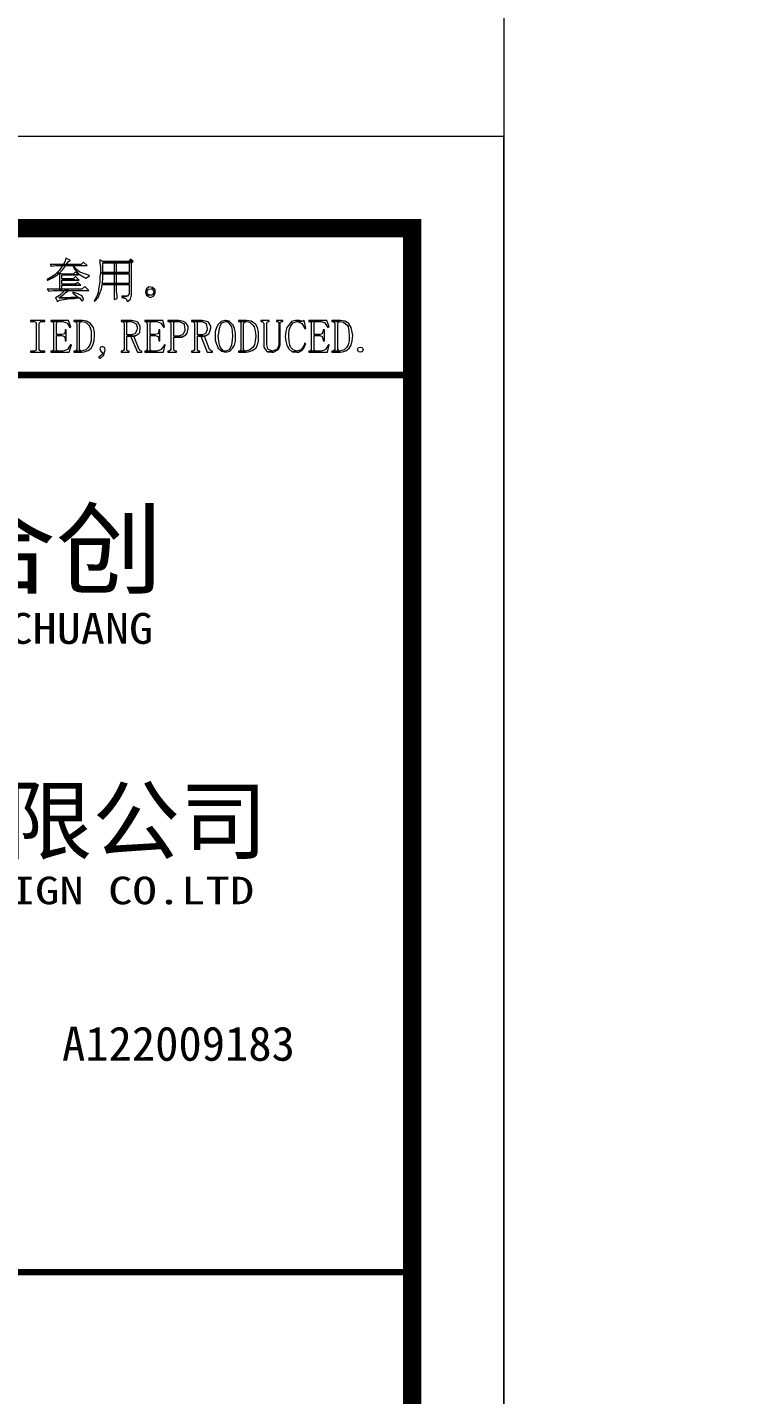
# Model space of a CAD drawing. Header units: millimetres. Extents: x 53009415 to 54059915, y 20499171 to 20796171.
# Drawn here: x 53206434 to 53225624, y 20613400 to 20650641 of the extents above; entities that cross this region are included whole.
import ezdxf

# ---------------------------------------------------------------- set-up
doc = ezdxf.new("R2010")
doc.units = ezdxf.units.MM
doc.header["$LTSCALE"] = 1000
doc.layers.add('PUB_TITLE', color=7, linetype='Continuous', lineweight=20)
doc.layers.add('ROAD', color=2, linetype='Continuous')
doc.styles.add('图标黑体', font='simhei.ttf', dxfattribs={"width": 0.7})
doc.styles.add('宋体', font='')
doc.styles.get('宋体').set_extended_font_data('宋体')

# ---------------------------------------------------------------- blocks, each defined once
blk = doc.blocks.new('a1')
at = {"layer": 'PUB_TITLE'}
blk.add_lwpolyline([(50422310, 18549330), (50506410, 18549330), (50506410, 18608730), (50422310, 18608730)], close=True, dxfattribs=at)
blk = doc.blocks.new('中联合创')
h = blk.add_hatch()
h.set_pattern_fill('ANSI31', color=140, scale=50, angle=359.98)
h.set_pattern_definition([(44.98, (-59145.75, -52060.4), (-56.107005, 56.14619), [])])
h.paths.add_polyline_path([(96680, -294568, 0.4142136), (95973, -294568), (90944, -299594, 0.4142136), (90943, -300333, 0.4142225), (91681, -300333), (95378, -296639, -0.6694398), (97426, -297493), (97410, -301633, 0.6694398), (97581, -301704), (100345, -298942, 0.4142136), (100345, -298235)])
h.paths.add_polyline_path([(95099, -298522, 0.6694398), (94587, -298309), (88195, -304696, 0.4142136), (88195, -305403), (90242, -307452, 0.4142136), (90949, -307452), (94731, -303673, 0.1980067), (95082, -302829)])
h = blk.add_hatch()
h.set_pattern_fill('ANSI31', color=152, scale=50)
h.set_pattern_definition([(45, (-59145.75, -52060.4), (-56.1266, 56.1266), [])])
h.paths.add_polyline_path([(102244, -298550, 0.4142136), (101537, -298550), (97756, -302329, 0.1980067), (97404, -303173), (97388, -307480, 0.6694398), (97900, -307693), (104291, -301306, 0.4142136), (104291, -300599)])
h.paths.add_polyline_path([(95076, -304369, 0.6694398), (94906, -304298), (92142, -307060, 0.4142136), (92142, -307767), (95806, -311434, 0.4142136), (96514, -311434), (102532, -305420, 0.4142136), (102532, -304681, 0.4142225), (101794, -304680), (97109, -309363, -0.6694398), (95061, -308509)])
at = {"color": 140}
for p, q in [((95973, -294568), (90944, -299594)), ((96680, -294568), (100345, -298235)), ((95378, -296639), (91681, -300333)), ((97426, -297493), (97410, -301633)), ((94587, -298309), (88195, -304696)), ((95099, -298522), (95082, -302829)), ((100345, -298942), (97581, -301704)), ((90943, -300333), (90943, -300333)), ((90949, -307452), (94731, -303673)), ((88195, -305403), (90242, -307452))]:
    blk.add_line(p, q, dxfattribs=at)
at = {"color": 152}
for p, q in [((101537, -298550), (97756, -302329)), ((104291, -300599), (102244, -298550)), ((97900, -307693), (104291, -301306)), ((97388, -307480), (97404, -303173)), ((92142, -307060), (94906, -304298)), ((95061, -308509), (95076, -304369)), ((97109, -309363), (101794, -304680)), ((96514, -311434), (102532, -305420)), ((101543, -305669), (101543, -305669)), ((95806, -311434), (92142, -307767))]:
    blk.add_line(p, q, dxfattribs=at)
at = {"color": 140}
for centre, radius, start, end in [((96326, -294921), 500, 44.98059, 134.98059), ((96226, -297488), 1200, 359.78089, 134.98059), ((94799, -298521), 300, 359.78089, 134.98059), ((99991, -298589), 500, 314.98059, 44.98059), ((91313, -299963), 522, 134.98059, 224.98059), ((91313, -299964), 522, 224.98059, 314.98059), ((97510, -301633), 100, 179.78089, 314.98059), ((93882, -302824), 1200, 314.98059, 359.78089), ((88549, -305050), 500, 134.98059, 224.98059), ((90596, -307098), 500, 224.98059, 314.98059)]:
    blk.add_arc(centre, radius, start, end, dxfattribs=at)
at = {"color": 152}
for centre, radius, start, end in [((101891, -298904), 500, 44.98059, 134.98059), ((103938, -300952), 500, 314.98059, 44.98059), ((98604, -303178), 1200, 134.98059, 179.78089), ((94976, -304369), 100, 359.78089, 134.98059), ((102163, -305050), 522, 44.98059, 134.98059), ((102163, -305050), 522, 314.98059, 44.98059), ((92495, -307413), 500, 134.98059, 224.98059), ((97688, -307481), 300, 179.78089, 314.98059), ((96261, -308514), 1200, 179.78089, 314.98059), ((96160, -311081), 500, 224.98059, 314.98059)]:
    blk.add_arc(centre, radius, start, end, dxfattribs=at)
at = {"layer": 'PUB_TITLE', "style": '图标黑体'}
for s, height, width, p in [('中联合创', 6000, 1.06, (109801, -304400)), ('ZHONGLIANHECHUANG', 2500, 1.15, (110471, -309084))]:
    blk.add_text(s, height=height, dxfattribs=dict(at, width=width)).set_placement(p)
blk = doc.blocks.new('2015AACI_TQ_A3')
at = {"layer": 'PUB_TITLE'}
for points in [[(-6000, 27900), (0, 27900), (0, 28700), (-6000, 28700)], [(-6000, 0), (0, 0), (0, 28700), (-6000, 28700)], [(-6000, 27900), (0, 27900), (0, 23012.6), (-6000, 23012.6)]]:
    blk.add_lwpolyline(points, close=True, dxfattribs=at)
at = {"layer": 'PUB_TITLE', "lineweight": 0}
for points in [[(-1886.9, 28537.1), (-1890.1, 28521.4), (-1899.5, 28502.5), (-1883.8, 28502.5), (-1871.2, 28518.3), (-1861.8, 28524.6)], [(-1701.3, 28527.7), (-1701.3, 28527.7), (-1701.3, 28512), (-1698.1, 28486.8), (-1698.1, 28455.3), (-1610, 28458.5), (-1685.5, 28458.5), (-1685.5, 28512), (-1622.6, 28512), (-1610, 28512), (-1540.8, 28512), (-1518.7, 28518.3), (-1685.5, 28518.3)], [(-1534.5, 28530.9), (-1543.9, 28518.3), (-1685.5, 28518.3), (-1518.7, 28518.3)], [(-1937.3, 28455.3), (-1946.7, 28445.9), (-1965.6, 28433.3), (-1987.6, 28420.7), (-1987.6, 28417.6), (-1984.5, 28417.6), (-1962.5, 28427), (-1940.4, 28439.6), (-1921.6, 28455.3)], [(-1789.4, 28515.1), (-1802, 28502.5), (-1883.8, 28502.5), (-1899.5, 28502.5), (-1971.9, 28502.5), (-1965.6, 28493.1), (-1940.4, 28496.2), (-1902.7, 28496.2), (-1846, 28496.2), (-1770.5, 28496.2)], [(-1902.7, 28496.2), (-1905.8, 28493.1), (-1921.6, 28471.1), (-1937.3, 28455.3), (-1921.6, 28455.3), (-1921.6, 28367.2), (-1909, 28367.2), (-1909, 28389.2), (-1805.1, 28389.2), (-1909, 28395.5), (-1909, 28417.6), (-1814.6, 28417.6), (-1909, 28423.9), (-1909, 28445.9), (-1817.7, 28445.9), (-1905.8, 28449), (-1921.6, 28455.3), (-1918.4, 28458.5), (-1902.7, 28474.2), (-1886.9, 28496.2), (-1849.2, 28496.2)], [(-1833.4, 28461.6), (-1846, 28449), (-1905.8, 28449), (-1817.7, 28445.9)], [(-1846, 28496.2), (-1902.7, 28496.2), (-1849.2, 28496.2), (-1839.7, 28477.4), (-1820.8, 28458.5), (-1817.7, 28452.2), (-1798.8, 28439.6), (-1776.8, 28427), (-1776.8, 28427), (-1757.9, 28439.6), (-1757.9, 28442.7), (-1757.9, 28442.7), (-1779.9, 28449), (-1805.1, 28458.5), (-1811.4, 28461.6), (-1830.3, 28477.4)], [(-1698.1, 28455.3), (-1701.3, 28436.4), (-1701.3, 28408.1), (-1704.4, 28386.1), (-1707.6, 28367.2), (-1710.7, 28348.3), (-1720.1, 28326.3), (-1732.7, 28304.3), (-1729.6, 28301.1), (-1726.4, 28304.3), (-1710.7, 28323.2), (-1701.3, 28345.2), (-1691.8, 28367.2), (-1688.7, 28392.4), (-1622.6, 28392.4), (-1610, 28392.4), (-1540.8, 28392.4), (-1610, 28398.7), (-1688.7, 28398.7), (-1688.7, 28398.7), (-1685.5, 28420.7), (-1685.5, 28452.2), (-1622.6, 28452.2)], [(-1518.7, 28518.3), (-1540.8, 28512), (-1540.8, 28458.5), (-1610, 28458.5), (-1698.1, 28455.3), (-1622.6, 28452.2), (-1540.8, 28452.2), (-1540.8, 28398.7), (-1610, 28398.7), (-1540.8, 28392.4), (-1540.8, 28342), (-1550.2, 28329.4), (-1553.3, 28329.4), (-1581.7, 28323.2), (-1559.6, 28316.9), (-1550.2, 28301.1), (-1534.5, 28313.7), (-1528.2, 28335.7), (-1528.2, 28508.8)], [(-1622.6, 28452.2), (-1622.6, 28398.7), (-1688.7, 28398.7), (-1610, 28398.7), (-1610, 28452.2), (-1540.8, 28452.2)], [(-1610, 28512), (-1622.6, 28512), (-1622.6, 28458.5), (-1685.5, 28458.5), (-1610, 28458.5)], [(-1783.1, 28382.9), (-1798.8, 28367.2), (-1909, 28367.2), (-1921.6, 28367.2), (-1987.6, 28367.2), (-1978.2, 28357.8), (-1953, 28360.9), (-1896.4, 28360.9), (-1871.2, 28360.9), (-1761.1, 28360.9)], [(-1833.4, 28436.4), (-1846, 28423.9), (-1909, 28423.9), (-1814.6, 28417.6)], [(-1820.8, 28405), (-1833.4, 28395.5), (-1909, 28395.5), (-1805.1, 28389.2)], [(-1610, 28392.4), (-1622.6, 28392.4), (-1622.6, 28386.1), (-1622.6, 28367.2), (-1622.6, 28342), (-1622.6, 28310.6), (-1606.8, 28316.9), (-1606.8, 28316.9), (-1606.8, 28332.6), (-1610, 28357.8)], [(-1433.8, 28379.8), (-1449.5, 28367.2), (-1452.6, 28351.5), (-1446.3, 28332.6), (-1433.8, 28335.7), (-1446.3, 28351.5), (-1436.9, 28367.2), (-1418, 28370.4), (-1414.9, 28376.7)], [(-1871.2, 28360.9), (-1896.4, 28360.9), (-1905.8, 28348.3), (-1921.6, 28332.6), (-1921.6, 28332.6), (-1943.6, 28320), (-1931, 28301.1), (-1918.4, 28307.4), (-1890.1, 28313.7), (-1886.9, 28313.7), (-1864.9, 28316.9), (-1842.9, 28316.9), (-1924.7, 28320), (-1915.3, 28326.3), (-1896.4, 28342), (-1890.1, 28348.3)], [(-1886.9, 28320), (-1924.7, 28320), (-1842.9, 28316.9), (-1811.4, 28320)], [(-1849.2, 28351.5), (-1849.2, 28348.3), (-1833.4, 28335.7), (-1817.7, 28323.2), (-1820.8, 28323.2), (-1836.6, 28323.2), (-1858.6, 28323.2), (-1886.9, 28320), (-1811.4, 28320), (-1798.8, 28304.3), (-1789.4, 28310.6), (-1789.4, 28313.7), (-1798.8, 28332.6), (-1802, 28332.6), (-1820.8, 28342)], [(-1581.7, 28329.4), (-1581.7, 28323.2), (-1553.3, 28329.4)], [(-1414.9, 28376.7), (-1418, 28370.4), (-1405.4, 28354.6), (-1414.9, 28335.7), (-1433.8, 28335.7), (-1446.3, 28332.6), (-1427.5, 28323.2), (-1408.6, 28329.4), (-1399.1, 28345.2), (-1399.1, 28364.1)], [(-2000.2, 28197.3), (-2078.9, 28197.3), (-2078.9, 28191), (-2056.9, 28191), (-2050.6, 28187.8), (-2047.4, 28181.5), (-2047.4, 28039.9), (-2050.6, 28033.6), (-2056.9, 28030.5), (-2078.9, 28030.5), (-2078.9, 28024.2), (-2000.2, 28024.2), (-2000.2, 28030.5), (-2022.3, 28030.5), (-2028.6, 28033.6), (-2031.7, 28039.9), (-2031.7, 28181.5), (-2028.6, 28187.8), (-2022.3, 28191), (-2000.2, 28191)], [(-1871.2, 28197.3), (-1968.8, 28197.3), (-1968.8, 28191), (-1962.5, 28191), (-1902.7, 28191), (-1880.6, 28184.7), (-1877.5, 28181.5), (-1864.9, 28159.5), (-1858.6, 28162.7)], [(-1962.5, 28191), (-1956.2, 28187.8), (-1953, 28181.5), (-1953, 28039.9), (-1956.2, 28033.6), (-1962.5, 28030.5), (-1931, 28030.5), (-1934.1, 28033.6), (-1937.3, 28039.9), (-1937.3, 28115.4), (-1909, 28115.4), (-1937.3, 28121.7), (-1937.3, 28181.5), (-1934.1, 28187.8), (-1931, 28191), (-1902.7, 28191)], [(-1795.7, 28197.3), (-1842.9, 28197.3), (-1842.9, 28191), (-1836.6, 28191), (-1798.8, 28191), (-1779.9, 28187.8), (-1761.1, 28172.1), (-1754.8, 28162.7), (-1748.5, 28140.6), (-1748.5, 28112.3), (-1748.5, 28087.1), (-1754.8, 28065.1), (-1764.2, 28049.4), (-1776.8, 28036.8), (-1802, 28030.5), (-1836.6, 28030.5), (-1842.9, 28030.5), (-1842.9, 28024.2), (-1798.8, 28024.2), (-1786.2, 28027.3), (-1764.2, 28033.6), (-1748.5, 28046.2), (-1739, 28061.9), (-1732.7, 28087.1), (-1729.6, 28115.4), (-1729.6, 28134.3), (-1735.9, 28159.5), (-1748.5, 28175.2), (-1751.6, 28181.5), (-1773.6, 28194.1)], [(-1836.6, 28191), (-1830.3, 28187.8), (-1827.1, 28181.5), (-1827.1, 28039.9), (-1830.3, 28033.6), (-1836.6, 28030.5), (-1802, 28030.5), (-1808.3, 28033.6), (-1811.4, 28039.9), (-1811.4, 28181.5), (-1808.3, 28187.8), (-1798.8, 28191)], [(-1528.2, 28197.3), (-1584.8, 28197.3), (-1584.8, 28191), (-1578.5, 28191), (-1534.5, 28191), (-1528.2, 28191), (-1506.1, 28181.5), (-1503, 28178.4), (-1496.7, 28153.2), (-1499.8, 28146.9), (-1509.3, 28124.9), (-1509.3, 28124.9), (-1531.3, 28118.6), (-1553.3, 28118.6), (-1512.4, 28112.3), (-1490.4, 28124.9), (-1484.1, 28131.2), (-1481, 28156.4), (-1481, 28165.8), (-1493.6, 28187.8), (-1503, 28191)], [(-1578.5, 28191), (-1572.2, 28187.8), (-1569.1, 28181.5), (-1569.1, 28039.9), (-1572.2, 28033.6), (-1578.5, 28030.5), (-1584.8, 28030.5), (-1584.8, 28024.2), (-1540.8, 28024.2), (-1540.8, 28030.5), (-1547.1, 28030.5), (-1553.3, 28033.6), (-1553.3, 28039.9), (-1553.3, 28112.3), (-1534.5, 28112.3), (-1515.6, 28112.3), (-1512.4, 28112.3), (-1553.3, 28118.6), (-1553.3, 28181.5), (-1553.3, 28187.8), (-1543.9, 28191), (-1534.5, 28191)], [(-1358.2, 28197.3), (-1455.8, 28197.3), (-1455.8, 28191), (-1452.6, 28191), (-1389.7, 28191), (-1370.8, 28184.7), (-1367.7, 28181.5), (-1351.9, 28159.5), (-1348.8, 28162.7)], [(-1452.6, 28191), (-1446.3, 28187.8), (-1443.2, 28181.5), (-1443.2, 28039.9), (-1446.3, 28033.6), (-1452.6, 28030.5), (-1418, 28030.5), (-1424.3, 28033.6), (-1427.5, 28039.9), (-1427.5, 28115.4), (-1399.1, 28115.4), (-1427.5, 28121.7), (-1427.5, 28181.5), (-1424.3, 28187.8), (-1418, 28191), (-1389.7, 28191)], [(-1270.1, 28197.3), (-1329.9, 28197.3), (-1329.9, 28191), (-1326.8, 28191), (-1276.4, 28191), (-1267, 28191), (-1244.9, 28181.5), (-1241.8, 28175.2), (-1238.6, 28150.1), (-1238.6, 28140.6), (-1248.1, 28121.7), (-1251.2, 28118.6), (-1273.3, 28112.3), (-1298.4, 28112.3), (-1254.4, 28106), (-1232.4, 28118.6), (-1226.1, 28128), (-1219.8, 28153.2), (-1219.8, 28165.8), (-1232.4, 28184.7), (-1244.9, 28191)], [(-1326.8, 28191), (-1317.3, 28187.8), (-1314.2, 28181.5), (-1314.2, 28039.9), (-1317.3, 28033.6), (-1323.6, 28030.5), (-1329.9, 28030.5), (-1329.9, 28024.2), (-1282.7, 28024.2), (-1282.7, 28030.5), (-1289, 28030.5), (-1295.3, 28033.6), (-1298.4, 28039.9), (-1298.4, 28106), (-1267, 28106), (-1254.4, 28106), (-1298.4, 28112.3), (-1298.4, 28181.5), (-1298.4, 28187.8), (-1289, 28191), (-1276.4, 28191)], [(-1144.2, 28197.3), (-1200.9, 28197.3), (-1200.9, 28191), (-1194.6, 28191), (-1150.5, 28191), (-1144.2, 28191), (-1122.2, 28181.5), (-1122.2, 28178.4), (-1115.9, 28153.2), (-1115.9, 28146.9), (-1125.4, 28124.9), (-1125.4, 28124.9), (-1147.4, 28118.6), (-1169.4, 28118.6), (-1128.5, 28112.3), (-1106.5, 28124.9), (-1103.3, 28131.2), (-1097, 28156.4), (-1097, 28165.8), (-1109.6, 28187.8), (-1119.1, 28191)], [(-1194.6, 28191), (-1188.3, 28187.8), (-1185.1, 28181.5), (-1185.1, 28039.9), (-1188.3, 28033.6), (-1194.6, 28030.5), (-1200.9, 28030.5), (-1200.9, 28024.2), (-1156.8, 28024.2), (-1156.8, 28030.5), (-1163.1, 28030.5), (-1169.4, 28033.6), (-1169.4, 28039.9), (-1169.4, 28112.3), (-1150.5, 28112.3), (-1131.6, 28112.3), (-1128.5, 28112.3), (-1169.4, 28118.6), (-1169.4, 28181.5), (-1169.4, 28187.8), (-1160, 28191), (-1150.5, 28191)], [(-1015.2, 28197.3), (-1018.4, 28197.3), (-1040.4, 28191), (-1056.1, 28175.2), (-1065.6, 28159.5), (-1071.9, 28137.5), (-1071.9, 28112.3), (-1071.9, 28090.3), (-1065.6, 28068.2), (-1056.1, 28046.2), (-1056.1, 28046.2), (-1037.2, 28030.5), (-1015.2, 28030.5), (-1027.8, 28030.5), (-1043.5, 28049.4), (-1049.8, 28061.9), (-1053, 28084), (-1056.1, 28112.3), (-1053, 28128), (-1049.8, 28153.2), (-1043.5, 28172.1), (-1037.2, 28184.7), (-1015.2, 28191), (-996.3, 28194.1)], [(-996.3, 28194.1), (-1015.2, 28191), (-1002.6, 28187.8), (-986.9, 28168.9), (-983.7, 28162.7), (-980.6, 28140.6), (-977.4, 28112.3), (-980.6, 28090.3), (-983.7, 28065.1), (-990, 28049.4), (-996.3, 28036.8), (-1015.2, 28030.5), (-1037.2, 28030.5), (-1015.2, 28024.2), (-1015.2, 28024.2), (-993.2, 28030.5), (-977.4, 28046.2), (-968, 28061.9), (-961.7, 28084), (-961.7, 28112.3), (-961.7, 28128), (-968, 28153.2), (-974.3, 28172.1), (-977.4, 28175.2)], [(-901.9, 28197.3), (-946, 28197.3), (-946, 28191), (-939.7, 28191), (-901.9, 28191), (-883, 28187.8), (-867.3, 28172.1), (-861, 28162.7), (-854.7, 28140.6), (-851.6, 28112.3), (-854.7, 28087.1), (-857.9, 28065.1), (-867.3, 28049.4), (-883, 28036.8), (-905.1, 28030.5), (-939.7, 28030.5), (-946, 28030.5), (-946, 28024.2), (-905.1, 28024.2), (-892.5, 28027.3), (-870.4, 28033.6), (-851.6, 28046.2), (-842.1, 28061.9), (-835.8, 28087.1), (-835.8, 28115.4), (-835.8, 28134.3), (-842.1, 28159.5), (-851.6, 28175.2), (-857.9, 28181.5), (-876.7, 28194.1)], [(-939.7, 28191), (-933.4, 28187.8), (-933.4, 28181.5), (-933.4, 28039.9), (-933.4, 28033.6), (-939.7, 28030.5), (-905.1, 28030.5), (-914.5, 28033.6), (-917.6, 28039.9), (-917.6, 28181.5), (-911.4, 28187.8), (-901.9, 28191)], [(-779.2, 28197.3), (-823.2, 28197.3), (-823.2, 28191), (-816.9, 28191), (-810.6, 28187.8), (-807.5, 28181.5), (-807.5, 28065.1), (-807.5, 28052.5), (-794.9, 28033.6), (-785.5, 28027.3), (-760.3, 28030.5), (-782.3, 28039.9), (-785.5, 28043.1), (-791.8, 28065.1), (-791.8, 28181.5), (-788.6, 28187.8), (-782.3, 28191), (-779.2, 28191)], [(-703.6, 28197.3), (-738.3, 28197.3), (-738.3, 28191), (-732, 28191), (-725.7, 28187.8), (-725.7, 28181.5), (-725.7, 28065.1), (-725.7, 28061.9), (-735.1, 28039.9), (-738.3, 28039.9), (-760.3, 28030.5), (-785.5, 28027.3), (-763.4, 28024.2), (-754, 28024.2), (-732, 28036.8), (-725.7, 28043.1), (-719.4, 28065.1), (-719.4, 28181.5), (-716.2, 28187.8), (-709.9, 28191), (-703.6, 28191)], [(-625, 28197.3), (-634.4, 28197.3), (-656.4, 28191), (-672.2, 28172.1), (-681.6, 28159.5), (-687.9, 28137.5), (-691.1, 28109.2), (-687.9, 28084), (-681.6, 28061.9), (-672.2, 28043.1), (-672.2, 28043.1), (-653.3, 28027.3), (-628.1, 28030.5), (-647, 28036.8), (-662.7, 28052.5), (-665.9, 28061.9), (-669, 28084), (-672.2, 28112.3), (-672.2, 28124.9), (-669, 28146.9), (-659.6, 28168.9), (-647, 28184.7), (-628.1, 28191), (-599.8, 28194.1), (-612.4, 28197.3)], [(-587.2, 28197.3), (-593.5, 28194.1), (-599.8, 28194.1), (-628.1, 28191), (-621.8, 28191), (-599.8, 28181.5), (-596.6, 28175.2), (-584.1, 28153.2), (-577.8, 28153.2)], [(-464.5, 28197.3), (-562, 28197.3), (-562, 28191), (-555.7, 28191), (-495.9, 28191), (-473.9, 28184.7), (-473.9, 28181.5), (-458.2, 28159.5), (-451.9, 28162.7)], [(-555.7, 28191), (-549.4, 28187.8), (-549.4, 28181.5), (-549.4, 28039.9), (-549.4, 28033.6), (-555.7, 28030.5), (-524.3, 28030.5), (-530.6, 28033.6), (-533.7, 28039.9), (-533.7, 28115.4), (-502.2, 28115.4), (-533.7, 28121.7), (-533.7, 28181.5), (-530.6, 28187.8), (-524.3, 28191), (-495.9, 28191)], [(-388.9, 28197.3), (-436.2, 28197.3), (-436.2, 28191), (-429.9, 28191), (-392.1, 28191), (-373.2, 28187.8), (-354.3, 28172.1), (-348, 28162.7), (-344.9, 28140.6), (-341.7, 28112.3), (-341.7, 28087.1), (-348, 28065.1), (-357.5, 28049.4), (-370.1, 28036.8), (-395.2, 28030.5), (-429.9, 28030.5), (-436.2, 28030.5), (-436.2, 28024.2), (-392.1, 28024.2), (-379.5, 28027.3), (-357.5, 28033.6), (-341.7, 28046.2), (-332.3, 28061.9), (-326, 28087.1), (-322.9, 28115.4), (-326, 28134.3), (-332.3, 28159.5), (-341.7, 28175.2), (-344.9, 28181.5), (-366.9, 28194.1)], [(-429.9, 28191), (-423.6, 28187.8), (-420.4, 28181.5), (-420.4, 28039.9), (-423.6, 28033.6), (-429.9, 28030.5), (-395.2, 28030.5), (-401.5, 28033.6), (-404.7, 28039.9), (-404.7, 28181.5), (-401.5, 28187.8), (-392.1, 28191)], [(-1883.8, 28146.9), (-1890.1, 28146.9), (-1890.1, 28140.6), (-1893.2, 28124.9), (-1909, 28121.7), (-1937.3, 28121.7), (-1909, 28115.4), (-1893.2, 28109.2), (-1890.1, 28093.4), (-1890.1, 28087.1), (-1883.8, 28087.1)], [(-1515.6, 28112.3), (-1534.5, 28112.3), (-1496.7, 28024.2), (-1471.5, 28024.2), (-1471.5, 28030.5), (-1474.7, 28030.5), (-1481, 28033.6), (-1487.3, 28039.9)], [(-1374, 28146.9), (-1380.3, 28146.9), (-1380.3, 28140.6), (-1383.4, 28124.9), (-1399.1, 28121.7), (-1427.5, 28121.7), (-1399.1, 28115.4), (-1383.4, 28109.2), (-1380.3, 28093.4), (-1380.3, 28087.1), (-1374, 28087.1)], [(-1131.6, 28112.3), (-1150.5, 28112.3), (-1115.9, 28024.2), (-1087.6, 28024.2), (-1087.6, 28030.5), (-1093.9, 28030.5), (-1097, 28033.6), (-1103.3, 28039.9)], [(-477.1, 28146.9), (-483.4, 28146.9), (-483.4, 28140.6), (-489.7, 28124.9), (-502.2, 28121.7), (-533.7, 28121.7), (-502.2, 28115.4), (-489.7, 28109.2), (-483.4, 28093.4), (-483.4, 28087.1), (-477.1, 28087.1)], [(-1861.8, 28065.1), (-1864.9, 28058.8), (-1877.5, 28039.9), (-1880.6, 28036.8), (-1902.7, 28030.5), (-1931, 28030.5), (-1962.5, 28030.5), (-1968.8, 28030.5), (-1968.8, 28024.2), (-1868.1, 28024.2), (-1855.5, 28065.1)], [(-1688.7, 28055.7), (-1698.1, 28052.5), (-1701.3, 28043.1), (-1695, 28030.5), (-1685.5, 28021), (-1691.8, 28008.4), (-1707.6, 27995.9), (-1701.3, 27992.7), (-1698.1, 27992.7), (-1679.2, 28008.4), (-1679.2, 28011.6), (-1672.9, 28036.8), (-1676.1, 28049.4)], [(-1348.8, 28065.1), (-1351.9, 28058.8), (-1367.7, 28039.9), (-1370.8, 28036.8), (-1392.8, 28030.5), (-1418, 28030.5), (-1452.6, 28030.5), (-1455.8, 28030.5), (-1455.8, 28024.2), (-1355.1, 28024.2), (-1345.6, 28065.1)], [(-584.1, 28074.5), (-587.2, 28061.9), (-599.8, 28043.1), (-606.1, 28036.8), (-628.1, 28030.5), (-653.3, 28027.3), (-628.1, 28024.2), (-618.7, 28024.2), (-596.6, 28036.8), (-587.2, 28049.4), (-577.8, 28071.4)], [(-455, 28065.1), (-458.2, 28058.8), (-470.8, 28039.9), (-473.9, 28036.8), (-495.9, 28030.5), (-524.3, 28030.5), (-555.7, 28030.5), (-562, 28030.5), (-562, 28024.2), (-461.3, 28024.2), (-451.9, 28065.1)], [(-281.9, 28024.2), (-291.4, 28027.3), (-291.4, 28027.3), (-297.7, 28039.9), (-297.7, 28039.9), (-291.4, 28049.4), (-291.4, 28049.4), (-281.9, 28052.5), (-281.9, 28052.5), (-272.5, 28049.4), (-272.5, 28049.4), (-266.2, 28039.9), (-266.2, 28039.9), (-272.5, 28027.3), (-272.5, 28027.3), (-281.9, 28024.2), (-281.9, 28024.2), (-281.9, 28024.2)]]:
    blk.add_lwpolyline(points, close=True, dxfattribs=at)
at = {"layer": 'PUB_TITLE', "const_width": 35}
for points in [[(-6000, 27900), (0, 27900)], [(-6000, 23012.6), (0, 23012.6)]]:
    blk.add_lwpolyline(points, dxfattribs=at)
at = {"xscale": 0.0672, "yscale": 0.0672, "zscale": 0.0672}
blk.add_blockref('中联合创', (-11068.4, 47206.3), dxfattribs=at)
at = {"layer": 'PUB_TITLE', "style": '宋体'}
for s, height, p in [('中联合创设计有限公司', 350, (-5561.2, 25298.5)), ('A122009183', 186.52, (-1907.2, 24164.8))]:
    blk.add_text(s, height=height, dxfattribs=at).set_placement(p)
at = {"layer": 'PUB_TITLE', "style": '宋体', "width": 1.3}
blk.add_text('CHINA UNITED CREATIVE DESIGN CO.LTD', height=150, dxfattribs=at).set_placement((-5503, 25017.3))

msp = doc.modelspace()

# ---------------------------------------------------------------- linework, layer by layer
at = {"layer": 'PUB_TITLE'}
msp.add_lwpolyline([(53009415.381, 20499170.783), (53219415.381, 20499170.783), (53219415.381, 20647670.783), (53009415.381, 20647670.783)], close=True, dxfattribs=at)
at = {"layer": 'PUB_TITLE', "const_width": 500}
msp.add_lwpolyline([(53021915.381, 20501670.783), (53216915.381, 20501670.783), (53216915.381, 20645170.783), (53021915.381, 20645170.783)], close=True, dxfattribs=at)

# ---------------------------------------------------------------- block references
at = {"layer": 'PUB_TITLE', "xscale": 5, "yscale": 5, "zscale": 5}
msp.add_blockref('2015AACI_TQ_A3', (53216915.381, 20501670.783), dxfattribs=at)
at = {"layer": 'ROAD', "xscale": 5, "yscale": 5, "zscale": 5}
msp.add_blockref('a1', (-198892134.618, -72247479.218), dxfattribs=at)

doc.saveas('drawing.dxf')
